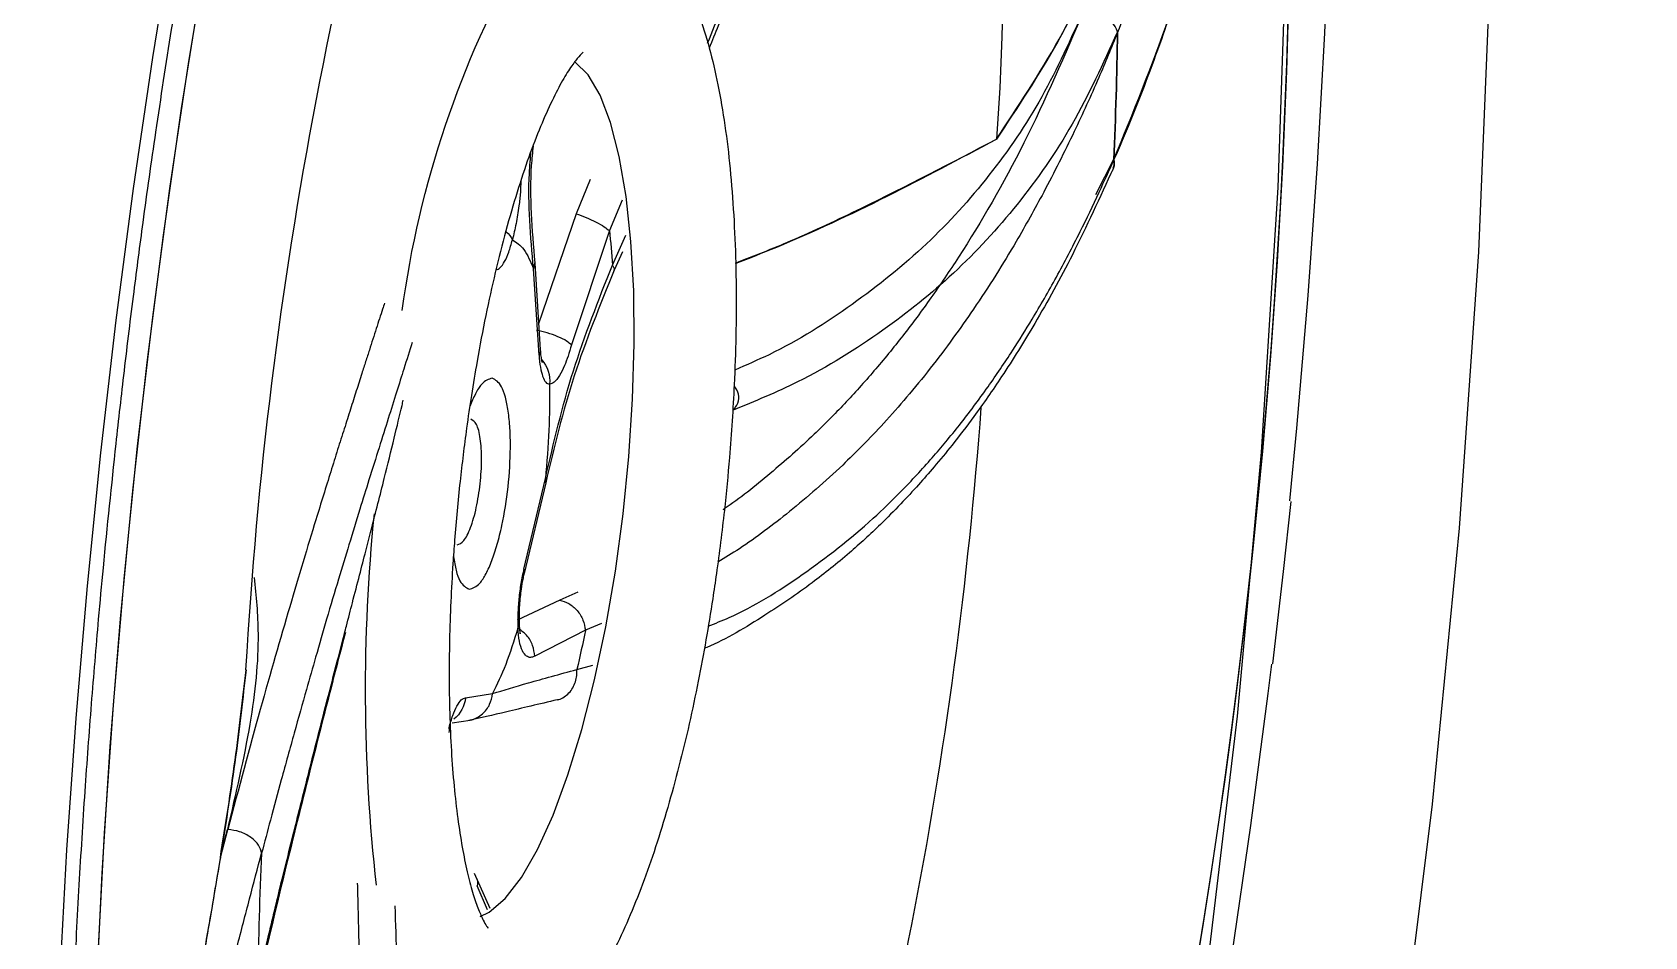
# Model space of a CAD drawing. Header units: inches. Extents: x 0 to 84, y -22 to 124.
# Drawn here: x 8.677 to 9.706, y 23.721 to 24.298 of the extents above; entities that cross this region are included whole.
import ezdxf

# ---------------------------------------------------------------- set-up
doc = ezdxf.new("R2010")
doc.units = ezdxf.units.IN
doc.header["$MEASUREMENT"] = 0
doc.layers.add('1', color=4, linetype='Continuous')
doc.layers.add('EXPORT', color=7, linetype='Continuous')
doc.layers.get('EXPORT').off()

# ---------------------------------------------------------------- blocks, each defined once
blk = doc.blocks.new('3.65 -1')
at = {"layer": '1', "color": 3, "linetype": 'Continuous', "lineweight": 25}
for p, q in [((0.2363, -0.441), (0.2179, -0.4437)), ((0.2342, -0.4411), (0.2179, -0.4435)), ((0.1178, -0.5855), (0.1133, -0.6024)), ((0.1319, -0.59), (0.1349, -0.5788)), ((-0.197, -0.6221), (-0.1245, -0.6059)), ((-0.1629, -0.5992), (-0.1591, -0.5989)), ((-0.1628, -0.5993), (-0.1082, -0.6088)), ((-0.1047, -0.6084), (-0.1591, -0.5989)), ((0.2285, -0.6032), (0.2497, -0.6155)), ((0.2509, -0.6142), (0.2363, -0.606)), ((0.0321, -0.6136), (-0.0268, -0.621)), ((-0.0242, -0.6215), (0.0349, -0.614)), ((0.0494, -0.6385), (0.065, -0.6129)), ((-0.2198, -0.6287), (-0.197, -0.6221)), ((0.0667, -0.6569), (0.0867, -0.6266)), ((-0.1886, -0.6444), (-0.1134, -0.6283)), ((-0.2087, -0.6503), (-0.1886, -0.6444)), ((0.043, -0.6494), (0.0494, -0.6385)), ((-0.1669, -0.6487), (-0.1868, -0.6551)), ((-0.1761, -0.6541), (-0.1638, -0.6502)), ((0.0613, -0.6666), (0.0667, -0.6569)), ((0.0922, -0.6542), (0.0883, -0.6641)), ((-0.2687, -0.9595), (-0.245, -0.9504)), ((-0.264, -0.9601), (-0.2612, -0.9593)), ((-0.064, -1.0956), (-0.019, -1.0958)), ((-0.019, -1.0958), (0.0403, -1.0954))]:
    blk.add_line(p, q, dxfattribs=at)
at = {"layer": '1', "color": 3, "linetype": 'Continuous', "lineweight": 25, "flags": 128}
for points in [[(-0.9556, -0.4244), (-0.8885, -0.4108), (-0.8185, -0.3983), (-0.7457, -0.3868), (-0.6705, -0.3764), (-0.5931, -0.3672), (-0.5137, -0.3591), (-0.4327, -0.3523), (-0.3503, -0.3467), (-0.2667, -0.3423), (-0.1823, -0.3392), (-0.0974, -0.3374), (-0.0122, -0.3369), (0.073, -0.3376), (0.1578, -0.3396), (0.2421, -0.3429), (0.3255, -0.3475)], [(-1.0895, -0.4923), (-1.048, -0.4796), (-0.9911, -0.4639), (-0.9306, -0.4492), (-0.8668, -0.4355), (-0.7999, -0.4227), (-0.7302, -0.4111), (-0.6579, -0.4005), (-0.5832, -0.3911), (-0.5065, -0.3829), (-0.428, -0.3758), (-0.348, -0.3701), (-0.2668, -0.3656), (-0.1847, -0.3623), (-0.102, -0.3604), (-0.019, -0.3597), (0.064, -0.3604), (0.1467, -0.3623), (0.2288, -0.3656), (0.31, -0.3701)], [(-1.0461, -0.4791), (-1.0213, -0.472), (-0.9632, -0.4569), (-0.9018, -0.4428), (-0.8372, -0.4296), (-0.7696, -0.4175), (-0.6994, -0.4064), (-0.6268, -0.3964), (-0.5519, -0.3876), (-0.4752, -0.3799), (-0.3968, -0.3734), (-0.3171, -0.3682), (-0.2363, -0.3642), (-0.1547, -0.3615), (-0.0727, -0.36), (0.0096, -0.3598), (0.0917, -0.3609), (0.1735, -0.3632), (0.2545, -0.3669), (0.3346, -0.3717)], [(0.141, -0.5776), (0.1398, -0.5777), (0.138, -0.5772)], [(0.2556, -0.61), (0.2522, -0.6154), (0.2425, -0.6246), (0.228, -0.6335), (0.2092, -0.6417), (0.1863, -0.6492), (0.1597, -0.6559), (0.1299, -0.6615), (0.0975, -0.6661), (0.063, -0.6696), (0.027, -0.6718), (-0.0098, -0.6728), (-0.0467, -0.6724), (-0.0832, -0.6708), (-0.1185, -0.668), (-0.152, -0.664), (-0.1832, -0.6588), (-0.2115, -0.6526), (-0.2363, -0.6455), (-0.2572, -0.6377), (-0.2739, -0.6291), (-0.286, -0.6201), (-0.2934, -0.6107), (-0.2934, -0.6107)], [(-0.1082, -0.6088), (-0.1068, -0.6089), (-0.1047, -0.6084)], [(0.0348, -0.6141), (0.0338, -0.6141), (0.0321, -0.6136)], [(0.0669, -0.6144), (0.068, -0.6144), (0.07, -0.6139)], [(-0.0242, -0.6215), (-0.0252, -0.6216), (-0.0268, -0.621)], [(1.2717, -0.8955), (1.2464, -0.9072), (1.2014, -0.9259), (1.1522, -0.9439), (1.099, -0.9612), (1.042, -0.9776), (0.9815, -0.9931), (0.9175, -1.0077), (0.8504, -1.0213), (0.7804, -1.0339), (0.7077, -1.0454), (0.6325, -1.0557), (0.555, -1.065), (0.4757, -1.073), (0.3947, -1.0799), (0.3122, -1.0855), (0.2287, -1.0898), (0.1443, -1.0929), (0.0594, -1.0947), (0.0406, -1.095)], [(-0.0643, -1.0951), (-0.111, -1.0945), (-0.1959, -1.0925), (-0.2802, -1.0892), (-0.3636, -1.0847), (-0.4458, -1.0789), (-0.5265, -1.0718), (-0.6056, -1.0636), (-0.6827, -1.0542), (-0.7575, -1.0436), (-0.8298, -1.0319), (-0.8994, -1.0192), (-0.966, -1.0054), (-1.0294, -0.9907), (-1.0894, -0.975), (-1.1458, -0.9585), (-1.1983, -0.9411), (-1.2469, -0.923), (-1.2913, -0.9042), (-1.3069, -0.8969)]]:
    blk.add_lwpolyline(points, dxfattribs=at)
at = {"layer": '1', "color": 3, "linetype": 'Continuous', "lineweight": 25}
for centre, radius, start, end in [((-0.0293, -3.2426), 2.8021, 87.0398, 102.0653), ((0.0045, -3.8065), 3.3472, 84.7339, 86.1251), ((-0.108, -1.1542), 0.6359, 91.3985, 113.3229), ((-0.0013, -1.6275), 1.1126, 77.3153, 89.5517), ((-0.17, -0.5728), 0.0123, 209.6526, 240.4285), ((0.1182, -0.5658), 0.0197, 268.8894, 315.32), ((-0.0869, -0.597), 0.0201, 221.9171, 269.8443), ((-0.0744, -0.13), 0.5269, 257.4799, 259.8922), ((-0.0058, 0.1479), 0.8081, 275.1509, 276.9646), ((-0.2211, 0.6353), 1.5199, 248.3027, 268.0243), ((-0.0047, 1.9064), 2.8006, 268.0045, 281.643), ((-0.0119, 3.3639), 4.4387, 256.7037, 281.8458), ((-0.0126, 3.3615), 4.4364, 256.765, 281.9156), ((-0.0425, 2.38), 3.3471, 264.7338, 266.125), ((-0.0425, 2.3799), 3.3472, 264.7339, 266.1251)]:
    blk.add_arc(centre, radius, start, end, dxfattribs=at)
at = {"layer": '1', "linetype": 'Continuous', "lineweight": 25}
for points, knots in [([(-0.019, 0.0462), (-0.049, 0.0461), (-0.0913, 0.0459), (-0.1539, 0.0449), (-0.2078, 0.0437), (-0.2719, 0.0417), (-0.3389, 0.0389), (-0.4086, 0.0353), (-0.4799, 0.0308), (-0.5521, 0.0254), (-0.6245, 0.0192), (-0.6968, 0.0121), (-0.7686, 0.0041), (-0.8394, -0.0048), (-0.9091, -0.0145), (-0.9774, -0.0251), (-1.044, -0.0364), (-1.1088, -0.0485), (-1.1716, -0.0614), (-1.2321, -0.075), (-1.2903, -0.0893), (-1.3461, -0.1043), (-1.3992, -0.1199), (-1.4496, -0.1361), (-1.4973, -0.1528), (-1.5421, -0.1701), (-1.5839, -0.1878), (-1.6228, -0.2061), (-1.6586, -0.2248), (-1.6915, -0.244), (-1.7213, -0.2637), (-1.748, -0.2839), (-1.7717, -0.3046), (-1.7923, -0.3259), (-1.8096, -0.3479), (-1.8237, -0.3705), (-1.8344, -0.3938), (-1.8414, -0.418), (-1.8446, -0.443), (-1.8435, -0.4689), (-1.838, -0.4947), (-1.8282, -0.5197), (-1.8164, -0.5413), (-1.8064, -0.5543), (-1.8022, -0.5597)], [0, 0, 0, 0, 0.028064, 0.039649, 0.05884, 0.078772, 0.100142, 0.122418, 0.145382, 0.16886, 0.19273, 0.216898, 0.241296, 0.265868, 0.290574, 0.315378, 0.340252, 0.365172, 0.39012, 0.415077, 0.440028, 0.464962, 0.489866, 0.51473, 0.539547, 0.56431, 0.589012, 0.613652, 0.638228, 0.662743, 0.6872, 0.711606, 0.735965, 0.760253, 0.78445, 0.808533, 0.832519, 0.856524, 0.880829, 0.90589, 0.932275, 0.956976, 0.982296, 1, 1, 1, 1]), ([(1.7676, -0.5554), (1.7688, -0.554), (1.7758, -0.5452), (1.7855, -0.5285), (1.7964, -0.5052), (1.8033, -0.481), (1.8065, -0.456), (1.8055, -0.4301), (1.8, -0.4044), (1.7902, -0.3793), (1.7767, -0.3552), (1.7592, -0.3316), (1.7378, -0.3085), (1.7126, -0.286), (1.6839, -0.2641), (1.6516, -0.2428), (1.6159, -0.2222), (1.5768, -0.2022), (1.5345, -0.1828), (1.4889, -0.164), (1.4401, -0.1459), (1.3883, -0.1284), (1.3336, -0.1116), (1.276, -0.0955), (1.2156, -0.0802), (1.1527, -0.0656), (1.0873, -0.0518), (1.0196, -0.0388), (0.9497, -0.0267), (0.8778, -0.0155), (0.8041, -0.0051), (0.7287, 0.0043), (0.652, 0.0128), (0.574, 0.0204), (0.4953, 0.0269), (0.4161, 0.0325), (0.3373, 0.0371), (0.2606, 0.0407), (0.1905, 0.0431), (0.1291, 0.0447), (0.0607, 0.0459), (0.0123, 0.0461), (-0.019, 0.0462)], [0, 0, 0, 0, 0.004903, 0.0291008, 0.0532003, 0.0773195, 0.1017391, 0.1269196, 0.1534297, 0.1782475, 0.2036878, 0.2296701, 0.2560048, 0.2825136, 0.3090857, 0.3356414, 0.3621761, 0.3886889, 0.4151814, 0.4416557, 0.468114, 0.4945582, 0.5209896, 0.5474086, 0.5738155, 0.6002095, 0.6265892, 0.6529525, 0.6792959, 0.7056148, 0.7319022, 0.7581479, 0.7843366, 0.8104443, 0.8364308, 0.8622237, 0.8876783, 0.9124552, 0.9355279, 0.9543553, 0.970543, 1, 1, 1, 1])]:
    blk.add_open_spline(points, degree=3, knots=knots, dxfattribs=at)
at = {"layer": '1', "color": 3, "linetype": 'Continuous', "lineweight": 25}
for points, knots in [([(-1.4284, -0.682), (-1.4284, -0.6818), (-1.4291, -0.6765), (-1.4271, -0.6674), (-1.4222, -0.6532), (-1.4143, -0.6393), (-1.4032, -0.6249), (-1.3887, -0.61), (-1.3706, -0.5946), (-1.3489, -0.5789), (-1.3235, -0.5631), (-1.2944, -0.5472), (-1.2617, -0.5315), (-1.2255, -0.5159), (-1.1858, -0.5007), (-1.1427, -0.4859), (-1.0965, -0.4716), (-1.0472, -0.4578), (-0.995, -0.4446), (-0.94, -0.4321), (-0.8825, -0.4203), (-0.8225, -0.4092), (-0.7604, -0.399), (-0.6963, -0.3896), (-0.6304, -0.381), (-0.5631, -0.3734), (-0.4945, -0.3666), (-0.4252, -0.3609), (-0.3556, -0.3561), (-0.2871, -0.3523), (-0.2225, -0.3495), (-0.166, -0.3477), (-0.1147, -0.3466), (-0.0673, -0.346), (-0.0346, -0.3459), (-0.019, -0.3459)], [0, 0, 0, 0, 0.000892, 0.044288, 0.078096, 0.110004, 0.141146, 0.172071, 0.203025, 0.234122, 0.265442, 0.297001, 0.328789, 0.360782, 0.392955, 0.425281, 0.457735, 0.490295, 0.52294, 0.555651, 0.588412, 0.621206, 0.654015, 0.686819, 0.719595, 0.75231, 0.784916, 0.817331, 0.849405, 0.880809, 0.910643, 0.936695, 0.956537, 0.979196, 1, 1, 1, 1]), ([(-0.019, -0.3459), (0.0075, -0.346), (0.045, -0.3461), (0.1006, -0.3471), (0.1484, -0.3483), (0.2051, -0.3503), (0.2643, -0.3531), (0.3258, -0.3566), (0.3884, -0.361), (0.4516, -0.3662), (0.5147, -0.3723), (0.5774, -0.3792), (0.6392, -0.387), (0.6997, -0.3955), (0.7588, -0.4049), (0.8162, -0.4149), (0.8716, -0.4257), (0.9248, -0.4372), (0.9757, -0.4492), (1.024, -0.4618), (1.0697, -0.4749), (1.1125, -0.4885), (1.1524, -0.5025), (1.1893, -0.5167), (1.2231, -0.5312), (1.2537, -0.5459), (1.2811, -0.5606), (1.3052, -0.5753), (1.3262, -0.5898), (1.344, -0.604), (1.3587, -0.618), (1.3704, -0.6314), (1.3794, -0.6444), (1.3856, -0.6568), (1.3896, -0.6691), (1.3901, -0.677), (1.3904, -0.6812)], [0, 0, 0, 0, 0.035425, 0.05008, 0.074343, 0.099533, 0.126527, 0.154643, 0.183603, 0.213182, 0.243218, 0.273592, 0.304209, 0.334997, 0.365895, 0.396854, 0.427831, 0.458786, 0.489687, 0.5205, 0.551195, 0.581741, 0.612109, 0.64227, 0.672196, 0.701863, 0.73125, 0.760347, 0.789163, 0.817738, 0.846166, 0.874617, 0.903384, 0.933048, 0.964694, 1, 1, 1, 1]), ([(0.6466, -0.4081), (0.6348, -0.4097), (0.6103, -0.4131), (0.5729, -0.4181), (0.5371, -0.423), (0.5018, -0.4279), (0.4657, -0.4329), (0.4251, -0.4386), (0.3855, -0.4442), (0.3518, -0.449), (0.3214, -0.4534), (0.2918, -0.4578), (0.2604, -0.4624), (0.2405, -0.4654), (0.2307, -0.4669)], [0, 0, 0, 0, 0.077922, 0.161387, 0.250209, 0.3191, 0.402607, 0.50027, 0.605453, 0.688534, 0.750179, 0.834915, 0.918174, 1, 1, 1, 1]), ([(0.2342, -0.4411), (0.2478, -0.4403), (0.2779, -0.4386), (0.3202, -0.4357), (0.3614, -0.4326), (0.3933, -0.4301), (0.4236, -0.4276), (0.4496, -0.4254), (0.4763, -0.4231), (0.5022, -0.4208), (0.5274, -0.4185), (0.5497, -0.4165), (0.5683, -0.4148), (0.5833, -0.4134), (0.5989, -0.4119), (0.615, -0.4104), (0.6303, -0.4091), (0.6396, -0.4084), (0.6444, -0.4081), (0.6459, -0.4081), (0.6464, -0.4081), (0.6466, -0.4081), (0.6467, -0.4082)], [0, 0, 0, 0, 0.114041, 0.252205, 0.3313, 0.427284, 0.488869, 0.551032, 0.613779, 0.677115, 0.732309, 0.787917, 0.830125, 0.859175, 0.888974, 0.935242, 0.967506, 0.990143, 0.996617, 0.998673, 0.999422, 1, 1, 1, 1]), ([(0.2363, -0.441), (0.244, -0.4405), (0.26, -0.4396), (0.2861, -0.438), (0.3124, -0.4362), (0.3364, -0.4345), (0.3579, -0.4329), (0.3796, -0.4312), (0.4074, -0.429), (0.4434, -0.426), (0.4829, -0.4225), (0.5177, -0.4194), (0.5438, -0.417), (0.5642, -0.4151), (0.5819, -0.4135), (0.5996, -0.4118), (0.6163, -0.4103), (0.6312, -0.409), (0.6402, -0.4083), (0.6446, -0.4081), (0.6459, -0.4081), (0.6464, -0.4081), (0.6466, -0.4081), (0.6466, -0.4081)], [0, 0, 0, 0, 0.065167, 0.135869, 0.212272, 0.2742, 0.322003, 0.376226, 0.437003, 0.527469, 0.637487, 0.71773, 0.771009, 0.817748, 0.857831, 0.891158, 0.937764, 0.970339, 0.990891, 0.996828, 0.99874, 0.999446, 1, 1, 1, 1]), ([(0.2363, -0.441), (0.2149, -0.442), (0.1719, -0.4441), (0.1343, -0.4442), (0.1154, -0.4443)], [0, 0, 0, 0, 0.497969, 1, 1, 1, 1]), ([(0.1154, -0.4443), (0.1336, -0.4442), (0.1706, -0.4442), (0.2128, -0.4421), (0.2342, -0.4411)], [0, 0, 0, 0, 0.492898, 1, 1, 1, 1]), ([(-0.1269, -0.5067), (-0.1257, -0.5064), (-0.1225, -0.5057), (-0.1168, -0.5046), (-0.1103, -0.5032), (-0.1034, -0.5018), (-0.0962, -0.5004), (-0.0887, -0.4988), (-0.0798, -0.497), (-0.0695, -0.4949), (-0.0574, -0.4925), (-0.0445, -0.4899), (-0.0309, -0.4871), (-0.0164, -0.4843), (-0.001, -0.4813), (0.0269, -0.4759), (0.0716, -0.4676), (0.1387, -0.456), (0.1912, -0.4479), (0.2179, -0.4437)], [0, 0, 0, 0, 0.0236182, 0.0589631, 0.0938636, 0.1283312, 0.1623782, 0.1960165, 0.2292585, 0.2748742, 0.3204719, 0.3660726, 0.4116996, 0.4573793, 0.5031405, 0.5490152, 0.6949133, 0.8446808, 1, 1, 1, 1]), ([(0.0562, -0.4431), (0.0678, -0.4455), (0.0958, -0.4514), (0.1494, -0.4518), (0.1947, -0.4463), (0.2179, -0.4435)], [0, 0, 0, 0, 0.253076, 0.616746, 1, 1, 1, 1]), ([(0.2307, -0.4669), (0.229, -0.4662), (0.2264, -0.4652), (0.2234, -0.4621), (0.2213, -0.459), (0.2196, -0.4554), (0.2181, -0.4503), (0.218, -0.4463), (0.2179, -0.4437)], [0, 0, 0, 0, 0.234644, 0.362491, 0.494052, 0.626491, 0.756855, 1, 1, 1, 1]), ([(-0.1038, -0.5269), (-0.0983, -0.5258), (-0.0848, -0.5232), (-0.0551, -0.5173), (-0.0229, -0.5109), (0.0061, -0.5052), (0.0278, -0.5011), (0.0518, -0.4966), (0.0764, -0.4921), (0.1007, -0.4879), (0.1255, -0.4836), (0.1521, -0.4792), (0.1807, -0.4746), (0.207, -0.4704), (0.2234, -0.468), (0.2307, -0.4669)], [0, 0, 0, 0, 0.102879, 0.252471, 0.402022, 0.464249, 0.534194, 0.597201, 0.665689, 0.72661, 0.775762, 0.839106, 0.903831, 0.957397, 1, 1, 1, 1]), ([(0.3117, -0.4734), (0.3016, -0.4746), (0.279, -0.4774), (0.2432, -0.482), (0.2066, -0.487), (0.1748, -0.4914), (0.1486, -0.4951), (0.1266, -0.4982), (0.1055, -0.5013), (0.0904, -0.5035), (0.0822, -0.5047), (0.0806, -0.5049)], [0, 0, 0, 0, 0.112489, 0.25159, 0.417176, 0.559271, 0.661705, 0.770651, 0.86799, 0.973449, 1, 1, 1, 1]), ([(0.0847, -0.5047), (0.097, -0.5029), (0.1245, -0.4989), (0.1748, -0.4918), (0.2381, -0.4831), (0.2885, -0.4768), (0.3151, -0.4735)], [0, 0, 0, 0, 0.191915, 0.428138, 0.697519, 1, 1, 1, 1]), ([(0.0806, -0.5049), (0.0754, -0.5057), (0.064, -0.5073), (0.0477, -0.5097), (0.032, -0.512), (0.0103, -0.5151), (-0.015, -0.5187), (-0.0415, -0.5222), (-0.0581, -0.5243), (-0.0655, -0.5252), (-0.0666, -0.5253)], [0, 0, 0, 0, 0.081832, 0.183724, 0.277112, 0.362144, 0.588291, 0.788655, 0.968959, 1, 1, 1, 1]), ([(0.243, -0.5297), (0.2483, -0.5304), (0.2614, -0.5322), (0.2825, -0.535), (0.3062, -0.5382), (0.3297, -0.5413), (0.3529, -0.5444), (0.3761, -0.5475), (0.4019, -0.5508), (0.4307, -0.5546), (0.4624, -0.5587), (0.4944, -0.5628), (0.5264, -0.5669), (0.5586, -0.571), (0.5909, -0.5751), (0.6469, -0.5823), (0.7274, -0.5927), (0.8331, -0.6069), (0.9026, -0.617), (0.9379, -0.6221)], [0, 0, 0, 0, 0.023618, 0.058963, 0.093864, 0.128331, 0.162378, 0.196017, 0.229259, 0.274874, 0.320472, 0.366073, 0.4117, 0.457379, 0.50314, 0.549015, 0.694913, 0.844681, 1, 1, 1, 1]), ([(0.2548, -0.5552), (0.2771, -0.5582), (0.3319, -0.5658), (0.4217, -0.5777), (0.5036, -0.5884), (0.5679, -0.5967), (0.6126, -0.6025), (0.6588, -0.6085), (0.7029, -0.6143), (0.7437, -0.6197), (0.7831, -0.6251), (0.8232, -0.6306), (0.864, -0.6363), (0.8998, -0.6415), (0.921, -0.6447), (0.9303, -0.646)], [0, 0, 0, 0, 0.102879, 0.252471, 0.402022, 0.464249, 0.534193, 0.597201, 0.665689, 0.72661, 0.775762, 0.839106, 0.903831, 0.957397, 1, 1, 1, 1]), ([(-0.3001, -0.6154), (-0.3001, -0.6154), (-0.3002, -0.6155), (-0.2972, -0.613), (-0.2909, -0.6091), (-0.2809, -0.6042), (-0.2673, -0.5989), (-0.2502, -0.5934), (-0.23, -0.588), (-0.2069, -0.5831), (-0.1816, -0.5786), (-0.1545, -0.5748), (-0.1261, -0.5717), (-0.0993, -0.5696), (-0.0749, -0.5682), (-0.0491, -0.5672), (-0.0305, -0.5671), (-0.019, -0.567)], [0, 0, 0, 0, 0.032085, 0.091063, 0.153609, 0.219761, 0.289111, 0.36107, 0.435002, 0.510257, 0.586142, 0.661754, 0.735497, 0.810691, 0.865318, 0.917049, 1, 1, 1, 1]), ([(-0.1558, -0.5752), (-0.1562, -0.576), (-0.157, -0.5777), (-0.1615, -0.5801), (-0.1677, -0.5821), (-0.1732, -0.583), (-0.176, -0.5835)], [0, 0, 0, 0, 0.249864, 0.499991, 0.749866, 1, 1, 1, 1]), ([(-0.0868, -0.5803), (-0.0859, -0.5781), (-0.0844, -0.5747), (-0.0762, -0.5706), (-0.0702, -0.5689), (-0.0672, -0.568)], [0, 0, 0, 0, 0.482787, 0.745266, 1, 1, 1, 1]), ([(0.0213, -0.5695), (0.0207, -0.5709), (0.0194, -0.5736), (0.0101, -0.5771), (-0.0032, -0.5794), (-0.019, -0.5802), (-0.0349, -0.5794), (-0.0482, -0.5771), (-0.0575, -0.5736), (-0.0587, -0.5709), (-0.0593, -0.5695)], [0, 0, 0, 0, 0.125, 0.25, 0.375, 0.5, 0.625, 0.75, 0.875, 1, 1, 1, 1]), ([(-0.019, -0.567), (-0.0065, -0.5671), (0.0112, -0.5673), (0.0368, -0.5683), (0.0581, -0.5694), (0.0828, -0.5713), (0.1076, -0.5738), (0.1322, -0.5769), (0.1556, -0.5806), (0.1776, -0.5849), (0.1975, -0.5895), (0.2151, -0.5943), (0.2301, -0.5992), (0.2423, -0.6041), (0.2516, -0.6085), (0.258, -0.6123), (0.2615, -0.6147), (0.2626, -0.6161), (0.2624, -0.6157), (0.2624, -0.6157)], [0, 0, 0, 0, 0.090884, 0.127328, 0.18744, 0.24905, 0.314219, 0.381065, 0.448721, 0.516436, 0.583593, 0.64964, 0.714064, 0.776379, 0.836152, 0.893079, 0.947123, 0.998737, 1, 1, 1, 1]), ([(0.0291, -0.568), (0.0321, -0.5689), (0.0381, -0.5706), (0.0464, -0.5747), (0.0478, -0.5781), (0.0487, -0.5803)], [0, 0, 0, 0, 0.256197, 0.51842, 1, 1, 1, 1]), ([(-0.2137, -0.5847), (-0.2114, -0.5849), (-0.2067, -0.5854), (-0.1972, -0.5853), (-0.1864, -0.5848), (-0.1795, -0.5839), (-0.176, -0.5835)], [0, 0, 0, 0, 0.207427, 0.432892, 0.717927, 1, 1, 1, 1]), ([(-0.176, -0.5835), (-0.1747, -0.5862), (-0.1721, -0.5915), (-0.1634, -0.5965), (-0.1591, -0.5989)], [0, 0, 0, 0, 0.5, 1, 1, 1, 1]), ([(0.0487, -0.5803), (0.0478, -0.5825), (0.0464, -0.5859), (0.038, -0.59), (0.0292, -0.5928), (0.0185, -0.5951), (0.0027, -0.5972), (-0.019, -0.5983), (-0.0407, -0.5972), (-0.0565, -0.5951), (-0.0673, -0.5928), (-0.076, -0.59), (-0.0845, -0.5859), (-0.0859, -0.5825), (-0.0868, -0.5803)], [0, 0, 0, 0, 0.1197215, 0.184811, 0.2499999, 0.3150895, 0.3802785, 0.5, 0.6197215, 0.684811, 0.75, 0.8150895, 0.8802785, 1, 1, 1, 1]), ([(0.138, -0.5772), (0.1352, -0.5776), (0.1296, -0.5786), (0.1234, -0.5806), (0.119, -0.5829), (0.1182, -0.5846), (0.1178, -0.5855)], [0, 0, 0, 0, 0.250135, 0.500009, 0.750136, 1, 1, 1, 1]), ([(-0.237, -0.5901), (-0.2328, -0.5901), (-0.2091, -0.5903), (-0.1838, -0.5952), (-0.163, -0.5992)], [0, 0, 0, 0, 0.174215, 1, 1, 1, 1]), ([(-0.1591, -0.5989), (-0.1795, -0.5948), (-0.2049, -0.5897), (-0.229, -0.5893), (-0.2338, -0.5892)], [0, 0, 0, 0, 0.799275, 1, 1, 1, 1]), ([(0.1128, -0.6439), (0.1167, -0.6328), (0.1246, -0.6107), (0.1296, -0.5964), (0.1321, -0.5892)], [0, 0, 0, 0, 0.499837, 1, 1, 1, 1]), ([(0.1317, -0.5899), (0.1316, -0.5903), (0.1313, -0.5919), (0.1296, -0.5944), (0.1271, -0.5974), (0.1239, -0.5998), (0.1194, -0.6019), (0.1157, -0.6022), (0.1133, -0.6024)], [0, 0, 0, 0, 0.046045, 0.21109, 0.378178, 0.543781, 0.704554, 1, 1, 1, 1]), ([(-0.1134, -0.6283), (-0.1141, -0.6273), (-0.1156, -0.6252), (-0.1178, -0.6193), (-0.1195, -0.6121), (-0.12, -0.6073), (-0.1202, -0.605)], [0, 0, 0, 0, 0.241066, 0.5, 0.758934, 1, 1, 1, 1]), ([(0.07, -0.6139), (0.0783, -0.6123), (0.095, -0.609), (0.1072, -0.6046), (0.1133, -0.6024)], [0, 0, 0, 0, 0.5, 1, 1, 1, 1]), ([(0.1133, -0.6024), (0.1104, -0.6091), (0.1047, -0.6225), (0.0963, -0.6437), (0.0922, -0.6542)], [0, 0, 0, 0, 0.502602, 1, 1, 1, 1]), ([(0.2319, -0.605), (0.232, -0.6051), (0.2331, -0.6061), (0.2348, -0.606), (0.2363, -0.606)], [0, 0, 0, 0, 0.08157, 1, 1, 1, 1]), ([(-0.1134, -0.6283), (-0.1109, -0.6278), (-0.106, -0.627), (-0.0991, -0.6251), (-0.0927, -0.6228), (-0.088, -0.6199), (-0.0873, -0.618), (-0.087, -0.6171)], [0, 0, 0, 0, 0.168973, 0.334711, 0.541495, 0.770886, 1, 1, 1, 1]), ([(-0.1081, -0.6088), (-0.1074, -0.6089), (-0.1051, -0.6093), (-0.1025, -0.61), (-0.1004, -0.6107), (-0.1003, -0.6108), (-0.1002, -0.6108)], [0, 0, 0, 0, 0.14716, 0.485903, 0.787364, 1, 1, 1, 1]), ([(-0.1047, -0.6084), (-0.102, -0.6089), (-0.0968, -0.61), (-0.0912, -0.6121), (-0.0874, -0.6145), (-0.0871, -0.6162), (-0.087, -0.6171)], [0, 0, 0, 0, 0.249863, 0.499991, 0.749867, 1, 1, 1, 1]), ([(-0.087, -0.6171), (-0.0773, -0.6181), (-0.058, -0.6202), (-0.0372, -0.6208), (-0.0268, -0.621)], [0, 0, 0, 0, 0.5, 1, 1, 1, 1]), ([(0.0321, -0.6136), (0.0352, -0.6132), (0.0413, -0.6126), (0.0513, -0.6124), (0.0612, -0.6128), (0.0671, -0.6136), (0.07, -0.6139)], [0, 0, 0, 0, 0.249864, 0.499991, 0.749865, 1, 1, 1, 1]), ([(0.0347, -0.6141), (0.0358, -0.614), (0.039, -0.6135), (0.0442, -0.6132), (0.0482, -0.6132), (0.0498, -0.6131)], [0, 0, 0, 0, 0.230385, 0.707865, 1, 1, 1, 1]), ([(0.0498, -0.6131), (0.0535, -0.6132), (0.0587, -0.6134), (0.0643, -0.614), (0.0661, -0.6143), (0.0669, -0.6144)], [0, 0, 0, 0, 0.611375, 0.843205, 1, 1, 1, 1]), ([(0.0666, -0.6143), (0.0681, -0.6146), (0.0708, -0.615), (0.0727, -0.6155), (0.0735, -0.6159), (0.0734, -0.6157), (0.0733, -0.6157)], [0, 0, 0, 0, 0.409421, 0.73424, 0.987865, 1, 1, 1, 1]), ([(0.0867, -0.6266), (0.0844, -0.626), (0.0797, -0.6249), (0.0735, -0.6203), (0.0712, -0.6159), (0.07, -0.6138)], [0, 0, 0, 0, 0.319937, 0.663587, 1, 1, 1, 1]), ([(0.0867, -0.6266), (0.0871, -0.6257), (0.0881, -0.6239), (0.0873, -0.6211), (0.0844, -0.6182), (0.0786, -0.6156), (0.0729, -0.6145), (0.07, -0.6139)], [0, 0, 0, 0, 0.173873, 0.344246, 0.554566, 0.777064, 1, 1, 1, 1]), ([(-0.3953, -0.6191), (-0.395, -0.621), (-0.3936, -0.6288), (-0.3868, -0.6412), (-0.3758, -0.6559), (-0.3608, -0.6692), (-0.343, -0.6808), (-0.3226, -0.6908), (-0.3007, -0.6994), (-0.2766, -0.707), (-0.2504, -0.7138), (-0.2222, -0.7197), (-0.1925, -0.7247), (-0.1619, -0.7289), (-0.1308, -0.7321), (-0.1023, -0.7342), (-0.0763, -0.7356), (-0.0496, -0.7366), (-0.0304, -0.7367), (-0.019, -0.7368)], [0, 0, 0, 0, 0.016374, 0.067388, 0.123545, 0.188443, 0.261013, 0.329471, 0.395944, 0.462629, 0.52924, 0.595519, 0.661137, 0.725524, 0.787345, 0.848074, 0.892013, 0.936209, 1, 1, 1, 1]), ([(-0.197, -0.6221), (-0.1965, -0.6243), (-0.1954, -0.6288), (-0.1931, -0.6355), (-0.1907, -0.6411), (-0.1893, -0.6433), (-0.1886, -0.6444)], [0, 0, 0, 0, 0.244401, 0.503416, 0.760556, 1, 1, 1, 1]), ([(-0.0268, -0.621), (-0.0502, -0.6238), (-0.0967, -0.6294), (-0.1436, -0.6423), (-0.1669, -0.6487)], [0, 0, 0, 0, 0.5026095, 1, 1, 1, 1]), ([(-0.1638, -0.6502), (-0.1405, -0.6436), (-0.0938, -0.6303), (-0.0474, -0.6244), (-0.0241, -0.6215)], [0, 0, 0, 0, 0.497801, 1, 1, 1, 1]), ([(-0.019, -0.7368), (-0.0054, -0.7367), (0.0136, -0.7365), (0.0414, -0.7354), (0.0647, -0.7342), (0.0918, -0.7321), (0.1192, -0.7294), (0.1468, -0.7258), (0.1737, -0.7216), (0.1996, -0.7166), (0.2242, -0.7109), (0.2472, -0.7044), (0.2685, -0.6973), (0.2881, -0.6892), (0.306, -0.6801), (0.322, -0.6696), (0.3359, -0.6577), (0.347, -0.644), (0.3544, -0.6313), (0.3564, -0.6227), (0.3571, -0.6198)], [0, 0, 0, 0, 0.076704, 0.107452, 0.158267, 0.210495, 0.266004, 0.323334, 0.381922, 0.441336, 0.501312, 0.561711, 0.622518, 0.683839, 0.745872, 0.808553, 0.869019, 0.923929, 0.974299, 1, 1, 1, 1]), ([(0.0494, -0.6385), (0.0497, -0.6405), (0.0505, -0.6447), (0.0545, -0.6505), (0.0601, -0.655), (0.0646, -0.6563), (0.0667, -0.6569)], [0, 0, 0, 0, 0.2444011, 0.5034173, 0.7605557, 1, 1, 1, 1]), ([(0.1127, -0.644), (0.1126, -0.6443), (0.1122, -0.6457), (0.1105, -0.6481), (0.1077, -0.651), (0.1041, -0.653), (0.1001, -0.6543), (0.0961, -0.6547), (0.0934, -0.6544), (0.0922, -0.6542)], [0, 0, 0, 0, 0.033478, 0.197533, 0.365844, 0.534155, 0.698211, 0.854368, 1, 1, 1, 1]), ([(-0.1638, -0.6501), (-0.1639, -0.6502), (-0.1644, -0.6504), (-0.1654, -0.65), (-0.1664, -0.6491), (-0.1669, -0.6487)], [0, 0, 0, 0, 0.1298755, 0.5801113, 1, 1, 1, 1]), ([(-0.9705, -0.7813), (-0.9365, -0.7816), (-0.8729, -0.782), (-0.7817, -0.7774), (-0.7038, -0.7706), (-0.6391, -0.7629), (-0.5843, -0.7549), (-0.5347, -0.7466), (-0.4863, -0.7373), (-0.4374, -0.727), (-0.384, -0.7144), (-0.3416, -0.7037), (-0.3162, -0.6964), (-0.3113, -0.695)], [0, 0, 0, 0, 0.157681, 0.294763, 0.411243, 0.507115, 0.584062, 0.657299, 0.730449, 0.80351, 0.88011, 0.976585, 1, 1, 1, 1]), ([(-0.3144, -0.6937), (-0.3296, -0.6981), (-0.3772, -0.7118), (-0.4598, -0.731), (-0.5416, -0.7469), (-0.6059, -0.7571), (-0.6506, -0.7633), (-0.6968, -0.7687), (-0.7409, -0.773), (-0.7817, -0.7761), (-0.8212, -0.7784), (-0.8613, -0.78), (-0.9021, -0.7809), (-0.9379, -0.781), (-0.959, -0.7807), (-0.9684, -0.7805)], [0, 0, 0, 0, 0.072291, 0.226984, 0.381633, 0.445982, 0.518312, 0.583468, 0.65429, 0.717289, 0.768117, 0.833621, 0.900552, 0.955945, 1, 1, 1, 1]), ([(-0.1768, -0.7267), (-0.1827, -0.738), (-0.1961, -0.7637), (-0.2283, -0.8161), (-0.2555, -0.8568), (-0.2735, -0.8837)], [0, 0, 0, 0, 0.2104468, 0.4800206, 1, 1, 1, 1]), ([(-0.1765, -0.7267), (-0.1809, -0.7351), (-0.2088, -0.7886), (-0.2439, -0.8402), (-0.2735, -0.8837)], [0, 0, 0, 0, 0.155968, 1, 1, 1, 1]), ([(-0.3623, -0.9304), (-0.3424, -0.9239), (-0.3028, -0.9112), (-0.2495, -0.8827), (-0.2009, -0.8475), (-0.1581, -0.8046), (-0.1273, -0.7663), (-0.1128, -0.7406), (-0.1088, -0.7336)], [0, 0, 0, 0, 0.188043, 0.373404, 0.556605, 0.744755, 0.930393, 1, 1, 1, 1]), ([(-0.3623, -0.9306), (-0.3319, -0.9213), (-0.2719, -0.9029), (-0.21, -0.8754), (-0.1681, -0.8533), (-0.1421, -0.8381), (-0.1177, -0.8222), (-0.0948, -0.8057), (-0.0704, -0.7863), (-0.0453, -0.7633), (-0.0274, -0.7456), (-0.0195, -0.736), (-0.0193, -0.7358)], [0, 0, 0, 0, 0.20172, 0.397379, 0.474536, 0.551232, 0.627571, 0.70364, 0.779513, 0.88694, 0.99674, 1, 1, 1, 1]), ([(-0.3497, -0.953), (-0.3289, -0.9461), (-0.2878, -0.9326), (-0.2333, -0.9028), (-0.1852, -0.8674), (-0.1427, -0.8247), (-0.1084, -0.7813), (-0.0904, -0.7486), (-0.0832, -0.7354)], [0, 0, 0, 0, 0.183944, 0.361866, 0.534341, 0.700474, 0.878799, 1, 1, 1, 1]), ([(-0.3497, -0.9532), (-0.3396, -0.9503), (-0.3171, -0.9438), (-0.2813, -0.9319), (-0.2447, -0.9183), (-0.2128, -0.9048), (-0.1866, -0.8926), (-0.1647, -0.8814), (-0.1435, -0.8697), (-0.1232, -0.8576), (-0.1037, -0.8449), (-0.0858, -0.8323), (-0.0701, -0.8203), (-0.0485, -0.8027), (-0.0232, -0.7793), (-0.0002, -0.7549), (0.011, -0.7405), (0.0143, -0.7363)], [0, 0, 0, 0, 0.060106, 0.134432, 0.22291, 0.298835, 0.353569, 0.411782, 0.463793, 0.520143, 0.577826, 0.631984, 0.681623, 0.72682, 0.845642, 0.954372, 1, 1, 1, 1]), ([(0.0555, -0.7346), (0.0533, -0.7388), (0.0429, -0.7584), (0.0171, -0.7912), (-0.015, -0.8243), (-0.0441, -0.8485), (-0.0658, -0.8646), (-0.0899, -0.8806), (-0.1145, -0.8951), (-0.1388, -0.9079), (-0.1636, -0.9199), (-0.1901, -0.9315), (-0.2187, -0.9427), (-0.2451, -0.9521), (-0.2615, -0.9574), (-0.2687, -0.9597)], [0, 0, 0, 0, 0.043772, 0.2026, 0.36329, 0.429548, 0.504023, 0.571112, 0.644035, 0.708902, 0.761238, 0.828685, 0.897602, 0.954638, 1, 1, 1, 1]), ([(-0.2633, -0.9599), (-0.2437, -0.9534), (-0.2072, -0.9413), (-0.1612, -0.9221), (-0.1251, -0.9048), (-0.0978, -0.8899), (-0.0774, -0.8776), (-0.0619, -0.8674), (-0.0482, -0.8579), (-0.0348, -0.8479), (-0.0185, -0.835), (0.0006, -0.8182), (0.0229, -0.796), (0.0464, -0.7681), (0.0628, -0.7467), (0.0697, -0.7342), (0.07, -0.7337)], [0, 0, 0, 0, 0.123665, 0.230148, 0.319379, 0.391329, 0.445971, 0.490193, 0.527406, 0.569637, 0.616889, 0.687703, 0.770206, 0.872485, 0.995039, 1, 1, 1, 1]), ([(-0.0832, -0.7354), (-0.0839, -0.7359), (-0.0882, -0.7389), (-0.094, -0.7387), (-0.0979, -0.735), (-0.0987, -0.7343)], [0, 0, 0, 0, 0.134594, 0.832449, 1, 1, 1, 1]), ([(-0.2735, -0.8837), (-0.2956, -0.8951), (-0.3402, -0.918), (-0.3906, -0.9355), (-0.416, -0.9442)], [0, 0, 0, 0, 0.497463, 1, 1, 1, 1]), ([(-0.4143, -0.9437), (-0.389, -0.9349), (-0.3392, -0.9175), (-0.2951, -0.8949), (-0.2735, -0.8837)], [0, 0, 0, 0, 0.508308, 1, 1, 1, 1]), ([(-0.3623, -0.9306), (-0.362, -0.933), (-0.3614, -0.9379), (-0.3584, -0.945), (-0.3543, -0.9507), (-0.3512, -0.9524), (-0.3497, -0.9532)], [0, 0, 0, 0, 0.24063, 0.5, 0.759369, 1, 1, 1, 1]), ([(-0.7798, -1.0087), (-0.7569, -1.0081), (-0.7122, -1.0069), (-0.6461, -1.0028), (-0.586, -0.9973), (-0.5301, -0.9903), (-0.4801, -0.9826), (-0.4334, -0.9737), (-0.39, -0.9641), (-0.3633, -0.9569), (-0.3497, -0.9532)], [0, 0, 0, 0, 0.148037, 0.289505, 0.435701, 0.552714, 0.674469, 0.789565, 0.893364, 1, 1, 1, 1]), ([(-0.6847, -1.0238), (-0.647, -1.0217), (-0.5715, -1.0176), (-0.4636, -1.0043), (-0.3609, -0.9859), (-0.2994, -0.9683), (-0.2687, -0.9595)], [0, 0, 0, 0, 0.250201, 0.500254, 0.750186, 1, 1, 1, 1]), ([(-0.6847, -1.0238), (-0.6729, -1.0233), (-0.6484, -1.0222), (-0.6109, -1.0197), (-0.5753, -1.0168), (-0.5402, -1.0133), (-0.5041, -1.0092), (-0.465, -1.0038), (-0.4279, -0.9978), (-0.3971, -0.992), (-0.3713, -0.9867), (-0.3465, -0.9811), (-0.3206, -0.9747), (-0.294, -0.9675), (-0.2771, -0.9623), (-0.2687, -0.9597)], [0, 0, 0, 0, 0.077939, 0.161391, 0.25017, 0.318243, 0.40175, 0.500206, 0.593689, 0.669275, 0.727456, 0.786919, 0.859375, 0.930389, 1, 1, 1, 1]), ([(-0.2687, -0.9595), (-0.2679, -0.9597), (-0.2661, -0.9601), (-0.2643, -0.9601), (-0.2634, -0.9597), (-0.2633, -0.9596)], [0, 0, 0, 0, 0.454643, 0.9328191, 1, 1, 1, 1]), ([(-0.2687, -0.9597), (-0.267, -0.9601), (-0.2651, -0.9606), (-0.2635, -0.9599), (-0.2633, -0.9598)], [0, 0, 0, 0, 0.883822, 1, 1, 1, 1])]:
    blk.add_open_spline(points, degree=3, knots=knots, dxfattribs=at)
blk = doc.blocks.new('2026 RELAY')
at = {"color": 8, "linetype": 'Continuous', "lineweight": 25, "flags": 128}
for points in [[(9.549, 23.1314), (9.5708, 23.3057), (9.5879, 23.4818), (9.6002, 23.6583), (9.6075, 23.8343), (9.6099, 24.0087), (9.6073, 24.1802), (9.5997, 24.3479), (9.5873, 24.5107), (9.57, 24.6675), (9.548, 24.8173), (9.5214, 24.9593), (9.4904, 25.0925)], [(9.4261, 23.1946), (9.4462, 23.3618), (9.4616, 23.5304), (9.4722, 23.6994), (9.4779, 23.8675), (9.4787, 24.0335), (9.4745, 24.1965), (9.4653, 24.3552), (9.4514, 24.5085), (9.4326, 24.6555), (9.4093, 24.7951), (9.3815, 24.9263), (9.3494, 25.0483)]]:
    blk.add_lwpolyline(points, dxfattribs=at)
at = {"layer": '1', "color": 3, "linetype": 'Continuous', "lineweight": 25}
blk.add_open_spline([(8.3393, 23.541), (8.342, 23.5856), (8.3451, 23.6304), (8.3521, 23.7201), (8.356, 23.7649), (8.3687, 23.8983), (8.3787, 23.9861), (8.4014, 24.1597), (8.4143, 24.2455), (8.4358, 24.3726), (8.4433, 24.4147), (8.4591, 24.4984), (8.4675, 24.54), (8.5108, 24.7462), (8.5506, 24.9018), (8.6178, 25.1216), (8.6415, 25.1927), (8.6789, 25.2957), (8.6918, 25.3296), (8.718, 25.3958), (8.7314, 25.428), (8.7993, 25.5852), (8.8573, 25.6977), (8.9493, 25.8467), (8.9809, 25.8931), (9.0455, 25.9788), (9.0782, 26.0174), (9.1771, 26.1213), (9.2442, 26.1746), (9.3296, 26.2209), (9.3467, 26.2291), (9.3812, 26.2435), (9.3983, 26.2495), (9.4495, 26.2644), (9.4834, 26.2699), (9.5837, 26.2736), (9.6492, 26.2589), (9.7286, 26.2176), (9.7443, 26.2082), (9.775, 26.1873), (9.7901, 26.1758), (9.8345, 26.1381), (9.863, 26.1087), (9.9177, 26.0414), (9.9438, 26.0035), (9.9811, 25.9401), (9.9933, 25.9178), (10.017, 25.8712), (10.0284, 25.8469), (10.0835, 25.7214), (10.1216, 25.6071), (10.162, 25.4475), (10.1697, 25.4147), (10.1845, 25.3474), (10.1915, 25.3128), (10.2113, 25.2076), (10.2228, 25.1352), (10.2528, 24.9112), (10.2667, 24.7532), (10.2766, 24.5443), (10.2782, 24.5022), (10.2806, 24.4177), (10.2815, 24.3752), (10.2829, 24.247), (10.2823, 24.1607), (10.2784, 23.9863), (10.275, 23.8982), (10.2677, 23.7648), (10.2649, 23.72), (10.2587, 23.6303), (10.2552, 23.5856), (10.2514, 23.541)], degree=3, knots=[0, 0, 0, 0, 0.015625, 0.015625, 0.03125, 0.03125, 0.0625, 0.0625, 0.09375, 0.09375, 0.109375, 0.109375, 0.125, 0.125, 0.1875, 0.1875, 0.21875, 0.21875, 0.234375, 0.234375, 0.25, 0.25, 0.3125, 0.3125, 0.34375, 0.34375, 0.375, 0.375, 0.4375, 0.4375, 0.453125, 0.453125, 0.46875, 0.46875, 0.5, 0.5, 0.5625, 0.5625, 0.578125, 0.578125, 0.59375, 0.59375, 0.625, 0.625, 0.65625, 0.65625, 0.671875, 0.671875, 0.6875, 0.6875, 0.75, 0.75, 0.765625, 0.765625, 0.78125, 0.78125, 0.8125, 0.8125, 0.875, 0.875, 0.890625, 0.890625, 0.90625, 0.90625, 0.9375, 0.9375, 0.96875, 0.96875, 0.984375, 0.984375, 1, 1, 1, 1], dxfattribs=at)
at = {"layer": 'EXPORT', "color": 1, "xscale": -0.9999999999999996, "rotation": 83.75621925643982}
blk.add_blockref('3.65 -1', (8.3841, 23.5544), dxfattribs=at)

msp = doc.modelspace()

# ---------------------------------------------------------------- block references
msp.add_blockref('2026 RELAY', (0, 0.5))

doc.saveas('drawing.dxf')
